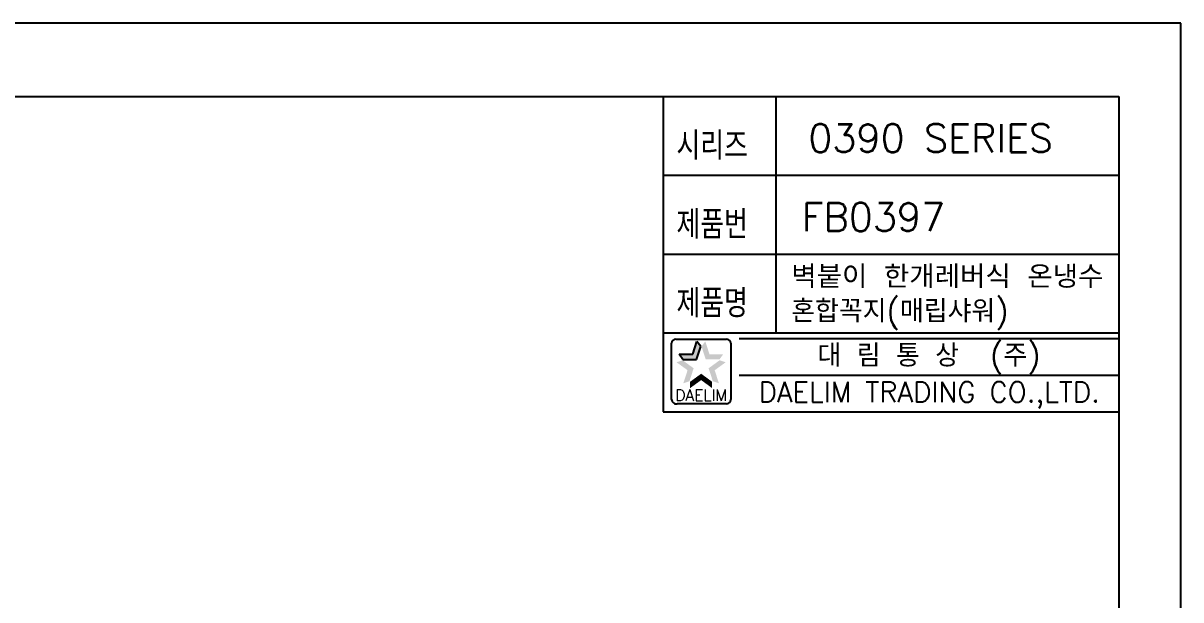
# Model space of a CAD drawing. Extents: x -1576 to -1156, y -4234 to -3937.
# Drawn here: x -1361.9 to -1156.1, y -4039 to -3936.6 of the extents above; entities that cross this region are included whole.
import ezdxf
from ezdxf.enums import TextEntityAlignment as Align

# ---------------------------------------------------------------- set-up
doc = ezdxf.new("R2010")
doc.units = 0
doc.header["$LTSCALE"] = 7
doc.layers.get('0').update_dxf_attribs({"color": 2, "linetype": 'CONTINUOUS'})
doc.layers.add('D', color=2, linetype='CONTINUOUS')
doc.layers.add('TXT', color=4, linetype='CONTINUOUS')
doc.styles.add('GHS', font='ROMANS.shx', dxfattribs={"bigfont": 'GHS.shx'})
doc.styles.add('ROMANS', font='romans', dxfattribs={"bigfont": 'GHS.shx'})

# ---------------------------------------------------------------- blocks, each defined once
blk = doc.blocks.new('BORDER')
for p, q in [((1, 1), (0, 1)), ((1, 0), (1, 1))]:
    blk.add_line(p, q)

msp = doc.modelspace()

# ---------------------------------------------------------------- linework, layer by layer
at = {"color": 7}
for p, q in [((-1248.09, -3949.58), (-1248.09, -4005.58)), ((-1228.09, -3949.58), (-1228.09, -3991.58)), ((-1248.09, -3963.58), (-1167.09, -3963.58)), ((-1248.09, -3977.58), (-1167.09, -3977.58)), ((-1248.09, -3991.58), (-1167.09, -3991.58)), ((-1248.09, -4005.58), (-1167.09, -4005.58))]:
    msp.add_line(p, q, dxfattribs=at)
at = {"color": 2, "linetype": 'Continuous'}
for p, q in [((-1246.61, -4003.44), (-1246.61, -3993.44)), ((-1245.86, -3992.69), (-1236.86, -3992.69)), ((-1236.11, -3993.44), (-1236.11, -4003.44)), ((-1234.59, -3992.58), (-1167.09, -3992.58)), ((-1234.59, -3999.08), (-1167.09, -3999.08)), ((-1236.86, -4004.19), (-1245.61, -4004.19))]:
    msp.add_line(p, q, dxfattribs=at)
at = {"color": 2}
for p, q in [((-1242.85, -3995.39), (-1242.1, -3993.09)), ((-1242.18, -3996.31), (-1241.43, -3994)), ((-1241.43, -3994), (-1242.1, -3993.09)), ((-1244.61, -3996.31), (-1245.27, -3995.39)), ((-1245.27, -3995.39), (-1242.85, -3995.39)), ((-1244.61, -3996.31), (-1242.18, -3996.31))]:
    msp.add_line(p, q, dxfattribs=at)
at = {"color": 2, "linetype": 'Continuous'}
for centre, radius, start, end in [((-1245.86, -3993.44), 0.75, 90, 180), ((-1236.86, -3993.44), 0.75, 0, 90), ((-1245.74, -4003.32), 0.884, 188.1301, 278.1301), ((-1236.86, -4003.44), 0.75, 270, 0)]:
    msp.add_arc(centre, radius, start, end, dxfattribs=at)
at = {"color": 2}
for points in [[(-1242.85, -3995.39), (-1242.18, -3996.31), (-1242.1, -3993.09), (-1241.43, -3994)], [(-1240.62, -3993.09), (-1241.29, -3994), (-1239.87, -3995.39), (-1240.54, -3996.31)], [(-1245.27, -3995.39), (-1244.61, -3996.31), (-1242.85, -3995.39), (-1242.18, -3996.31)], [(-1239.87, -3995.39), (-1240.54, -3996.31), (-1237.45, -3995.39), (-1238.11, -3996.31)], [(-1243.77, -3998.22), (-1242.69, -3997.87), (-1245.73, -3996.8), (-1244.65, -3996.45)], [(-1244.52, -4000.53), (-1243.44, -4000.18), (-1243.77, -3998.22), (-1242.69, -3997.87)], [(-1236.99, -3996.8), (-1238.07, -3996.45), (-1238.95, -3998.22), (-1240.03, -3997.87)], [(-1238.95, -3998.22), (-1240.03, -3997.87), (-1238.2, -4000.53), (-1239.28, -4000.18)], [(-1241.36, -3999.97), (-1241.36, -3998.84), (-1243.32, -4001.4), (-1243.32, -4000.27)], [(-1239.4, -4001.4), (-1239.4, -4000.27), (-1241.36, -3999.97), (-1241.36, -3998.84)]]:
    msp.add_solid(points, dxfattribs=at)
at = {"layer": 'TXT'}
for p, q in [((-1545.09, -3949.58), (-1167.09, -3949.58)), ((-1167.09, -3949.58), (-1167.09, -4223.58))]:
    msp.add_line(p, q, dxfattribs=at)

# ---------------------------------------------------------------- block references
at = {"xscale": 420, "yscale": 297, "zscale": 420}
msp.add_blockref('BORDER', (-1576.09, -4233.58), dxfattribs=at)

# ---------------------------------------------------------------- texts
at = {"color": 7, "style": 'GHS'}
for s, p in [('0390 SERIES', (-1200.58, -3957)), ('FB0397', (-1210.73, -3971))]:
    msp.add_text(s, height=5, dxfattribs=at).set_placement(p, align=Align.MIDDLE)
at = {"color": 7, "linetype": 'Continuous'}
for s, height, style, p in [('대 림 통 상  (주)', 4, 'GHS', (-1200.83, -3995.88)), ('DAELIM TRADING CO.,LTD.', 3.6, 'ROMANS', (-1200.83, -4002.65))]:
    msp.add_text(s, height=height, dxfattribs=dict(at, style=style)).set_placement(p, align=Align.MIDDLE)
at = {"color": 2, "linetype": 'Continuous', "style": 'ROMANS'}
msp.add_text('DAELIM', height=2, dxfattribs=at).set_placement((-1241.36, -4003.64), align=Align.CENTER)
at = {"layer": 'D', "style": 'GHS', "width": 0.8}
for s, p in [('시리즈', (-1245.75, -3960.85)), ('제품번', (-1245.75, -3974.85)), ('제품명', (-1245.75, -3988.85))]:
    msp.add_text(s, height=5, dxfattribs=at).set_placement(p)
at = {"layer": 'D', "style": 'GHS', "width": 0.829022}
msp.add_text('벽붙이 한개레버식 온냉수', height=4, dxfattribs=at).set_placement((-1225.34, -3983.61), (-1169.85, -3983.61), align=Align.FIT)
at = {"layer": 'D', "style": 'GHS'}
msp.add_text('혼합꼭지(매립샤워)', height=4, dxfattribs=at).set_placement((-1225.34, -3989.73))

doc.saveas('drawing.dxf')
